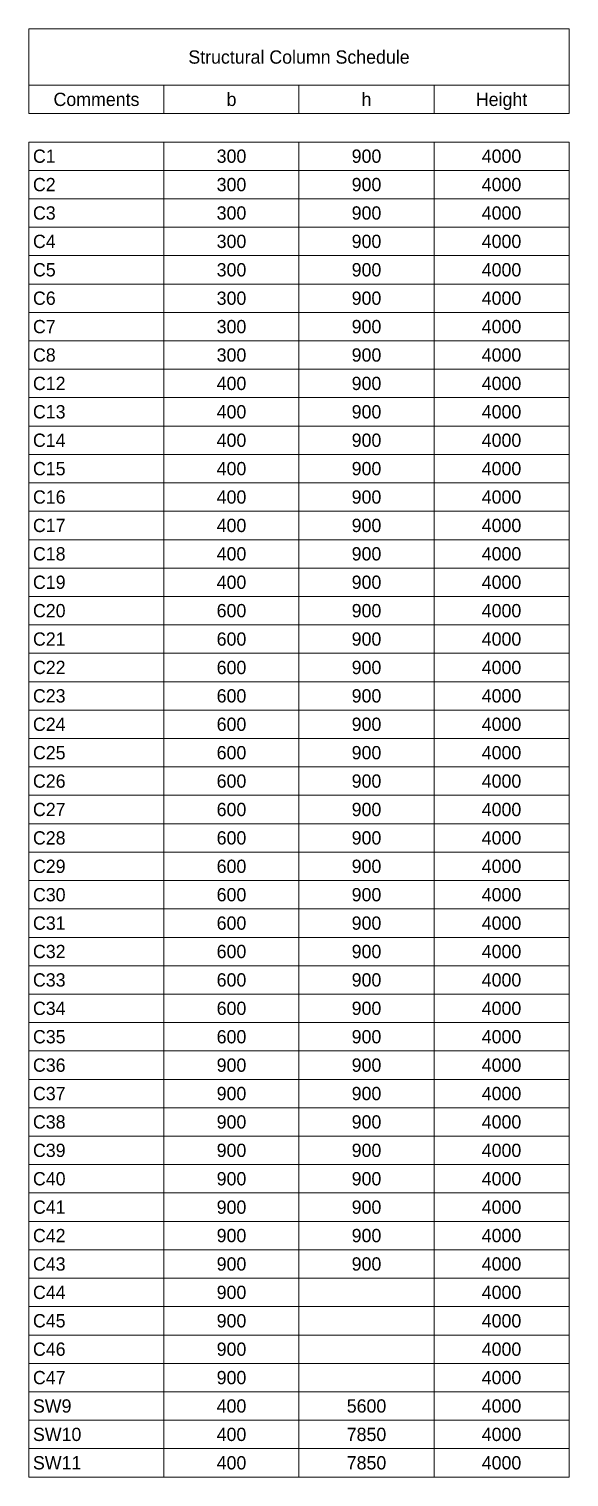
# Model space of a CAD drawing. Header units: millimetres. Extents: x -63539 to 256175, y -13917 to 28816.
# Drawn here: x -63539 to -53302, y -7327 to 20128 of the extents above; entities that cross this region are included whole.
import ezdxf

# ---------------------------------------------------------------- set-up
doc = ezdxf.new("R2010")
doc.units = ezdxf.units.MM
doc.layers.add('A-CUTOUT-THIN', color=151, linetype='Continuous', lineweight=9)
doc.layers.add('G-ANNO-SCHD', color=231, linetype='Continuous', lineweight=9)
doc.styles.add('JetBrains Mono_1', font='JetBrainsMono-VariableFont_wght.ttf', dxfattribs={"height": 2.5})

msp = doc.modelspace()

# ---------------------------------------------------------------- linework, layer by layer
at = {"layer": 'A-CUTOUT-THIN'}
for p, q in [((-63538.6, 20127.6), (-63538.6, 19061.3)), ((-53302.4, 20127.6), (-63538.6, 20127.6)), ((-53302.4, 19061.3), (-53302.4, 20127.6)), ((-63538.6, 19061.3), (-63538.6, 18522.8)), ((-63538.6, 19061.3), (-53302.4, 19061.3)), ((-60979.5, 19061.3), (-60979.5, 18522.8)), ((-58420.5, 19061.3), (-58420.5, 18522.8)), ((-55861.4, 19061.3), (-55861.4, 18522.8)), ((-53302.4, 19061.3), (-53302.4, 18522.8)), ((-60979.5, 18522.8), (-63538.6, 18522.8)), ((-58420.5, 18522.8), (-60979.5, 18522.8)), ((-55861.4, 18522.8), (-58420.5, 18522.8)), ((-53302.4, 18522.8), (-55861.4, 18522.8)), ((-60979.5, 17984.2), (-63538.6, 17984.2)), ((-63538.6, 17984.2), (-63538.6, 17445.7)), ((-58420.5, 17984.2), (-60979.5, 17984.2)), ((-60979.5, 17984.2), (-60979.5, 17445.7)), ((-55861.4, 17984.2), (-58420.5, 17984.2)), ((-58420.5, 17984.2), (-58420.5, 17445.7)), ((-53302.4, 17984.2), (-55861.4, 17984.2)), ((-55861.4, 17984.2), (-55861.4, 17445.7)), ((-53302.4, 17984.2), (-53302.4, 17445.7)), ((-60979.5, 17445.7), (-63538.6, 17445.7)), ((-63538.6, 17445.7), (-63538.6, 16907.2)), ((-58420.5, 17445.7), (-60979.5, 17445.7)), ((-60979.5, 17445.7), (-60979.5, 16907.2)), ((-55861.4, 17445.7), (-58420.5, 17445.7)), ((-58420.5, 17445.7), (-58420.5, 16907.2)), ((-53302.4, 17445.7), (-55861.4, 17445.7)), ((-55861.4, 17445.7), (-55861.4, 16907.2)), ((-53302.4, 17445.7), (-53302.4, 16907.2)), ((-60979.5, 16907.2), (-63538.6, 16907.2)), ((-63538.6, 16907.2), (-63538.6, 16368.6)), ((-58420.5, 16907.2), (-60979.5, 16907.2)), ((-60979.5, 16907.2), (-60979.5, 16368.6)), ((-55861.4, 16907.2), (-58420.5, 16907.2)), ((-58420.5, 16907.2), (-58420.5, 16368.6)), ((-53302.4, 16907.2), (-55861.4, 16907.2)), ((-55861.4, 16907.2), (-55861.4, 16368.6)), ((-53302.4, 16907.2), (-53302.4, 16368.6)), ((-60979.5, 16368.6), (-63538.6, 16368.6)), ((-63538.6, 16368.6), (-63538.6, 15830.1)), ((-58420.5, 16368.6), (-60979.5, 16368.6)), ((-60979.5, 16368.6), (-60979.5, 15830.1)), ((-55861.4, 16368.6), (-58420.5, 16368.6)), ((-58420.5, 16368.6), (-58420.5, 15830.1)), ((-53302.4, 16368.6), (-55861.4, 16368.6)), ((-55861.4, 16368.6), (-55861.4, 15830.1)), ((-53302.4, 16368.6), (-53302.4, 15830.1)), ((-60979.5, 15830.1), (-63538.6, 15830.1)), ((-63538.6, 15830.1), (-63538.6, 15291.5)), ((-58420.5, 15830.1), (-60979.5, 15830.1)), ((-60979.5, 15830.1), (-60979.5, 15291.5)), ((-55861.4, 15830.1), (-58420.5, 15830.1)), ((-58420.5, 15830.1), (-58420.5, 15291.5)), ((-53302.4, 15830.1), (-55861.4, 15830.1)), ((-55861.4, 15830.1), (-55861.4, 15291.5)), ((-53302.4, 15830.1), (-53302.4, 15291.5)), ((-60979.5, 15291.5), (-63538.6, 15291.5)), ((-63538.6, 15291.5), (-63538.6, 14753)), ((-58420.5, 15291.5), (-60979.5, 15291.5)), ((-60979.5, 15291.5), (-60979.5, 14753)), ((-55861.4, 15291.5), (-58420.5, 15291.5)), ((-58420.5, 15291.5), (-58420.5, 14753)), ((-53302.4, 15291.5), (-55861.4, 15291.5)), ((-55861.4, 15291.5), (-55861.4, 14753)), ((-53302.4, 15291.5), (-53302.4, 14753)), ((-60979.5, 14753), (-63538.6, 14753)), ((-63538.6, 14753), (-63538.6, 14214.5)), ((-58420.5, 14753), (-60979.5, 14753)), ((-60979.5, 14753), (-60979.5, 14214.5)), ((-55861.4, 14753), (-58420.5, 14753)), ((-58420.5, 14753), (-58420.5, 14214.5)), ((-53302.4, 14753), (-55861.4, 14753)), ((-55861.4, 14753), (-55861.4, 14214.5)), ((-53302.4, 14753), (-53302.4, 14214.5)), ((-60979.5, 14214.5), (-63538.6, 14214.5)), ((-63538.6, 14214.5), (-63538.6, 13675.9)), ((-58420.5, 14214.5), (-60979.5, 14214.5)), ((-60979.5, 14214.5), (-60979.5, 13675.9)), ((-55861.4, 14214.5), (-58420.5, 14214.5)), ((-58420.5, 14214.5), (-58420.5, 13675.9)), ((-53302.4, 14214.5), (-55861.4, 14214.5)), ((-55861.4, 14214.5), (-55861.4, 13675.9)), ((-53302.4, 14214.5), (-53302.4, 13675.9)), ((-60979.5, 13675.9), (-63538.6, 13675.9)), ((-63538.6, 13675.9), (-63538.6, 13137.4)), ((-58420.5, 13675.9), (-60979.5, 13675.9)), ((-60979.5, 13675.9), (-60979.5, 13137.4)), ((-55861.4, 13675.9), (-58420.5, 13675.9)), ((-58420.5, 13675.9), (-58420.5, 13137.4)), ((-53302.4, 13675.9), (-55861.4, 13675.9)), ((-55861.4, 13675.9), (-55861.4, 13137.4)), ((-53302.4, 13675.9), (-53302.4, 13137.4)), ((-60979.5, 13137.4), (-63538.6, 13137.4)), ((-63538.6, 13137.4), (-63538.6, 12598.8)), ((-58420.5, 13137.4), (-60979.5, 13137.4)), ((-60979.5, 13137.4), (-60979.5, 12598.8)), ((-55861.4, 13137.4), (-58420.5, 13137.4)), ((-58420.5, 13137.4), (-58420.5, 12598.8)), ((-53302.4, 13137.4), (-55861.4, 13137.4)), ((-55861.4, 13137.4), (-55861.4, 12598.8)), ((-53302.4, 13137.4), (-53302.4, 12598.8)), ((-60979.5, 12598.8), (-63538.6, 12598.8)), ((-63538.6, 12598.8), (-63538.6, 12060.3)), ((-58420.5, 12598.8), (-60979.5, 12598.8)), ((-60979.5, 12598.8), (-60979.5, 12060.3)), ((-55861.4, 12598.8), (-58420.5, 12598.8)), ((-58420.5, 12598.8), (-58420.5, 12060.3)), ((-53302.4, 12598.8), (-55861.4, 12598.8)), ((-55861.4, 12598.8), (-55861.4, 12060.3)), ((-53302.4, 12598.8), (-53302.4, 12060.3)), ((-60979.5, 12060.3), (-63538.6, 12060.3)), ((-63538.6, 12060.3), (-63538.6, 11521.8)), ((-58420.5, 12060.3), (-60979.5, 12060.3)), ((-60979.5, 12060.3), (-60979.5, 11521.8)), ((-55861.4, 12060.3), (-58420.5, 12060.3)), ((-58420.5, 12060.3), (-58420.5, 11521.8)), ((-53302.4, 12060.3), (-55861.4, 12060.3)), ((-55861.4, 12060.3), (-55861.4, 11521.8)), ((-53302.4, 12060.3), (-53302.4, 11521.8)), ((-60979.5, 11521.8), (-63538.6, 11521.8)), ((-63538.6, 11521.8), (-63538.6, 10983.2)), ((-58420.5, 11521.8), (-60979.5, 11521.8)), ((-60979.5, 11521.8), (-60979.5, 10983.2)), ((-55861.4, 11521.8), (-58420.5, 11521.8)), ((-58420.5, 11521.8), (-58420.5, 10983.2)), ((-53302.4, 11521.8), (-55861.4, 11521.8)), ((-55861.4, 11521.8), (-55861.4, 10983.2)), ((-53302.4, 11521.8), (-53302.4, 10983.2)), ((-60979.5, 10983.2), (-63538.6, 10983.2)), ((-63538.6, 10983.2), (-63538.6, 10444.7)), ((-58420.5, 10983.2), (-60979.5, 10983.2)), ((-60979.5, 10983.2), (-60979.5, 10444.7)), ((-55861.4, 10983.2), (-58420.5, 10983.2)), ((-58420.5, 10983.2), (-58420.5, 10444.7)), ((-53302.4, 10983.2), (-55861.4, 10983.2)), ((-55861.4, 10983.2), (-55861.4, 10444.7)), ((-53302.4, 10983.2), (-53302.4, 10444.7)), ((-60979.5, 10444.7), (-63538.6, 10444.7)), ((-63538.6, 10444.7), (-63538.6, 9906.1)), ((-58420.5, 10444.7), (-60979.5, 10444.7)), ((-60979.5, 10444.7), (-60979.5, 9906.1)), ((-55861.4, 10444.7), (-58420.5, 10444.7)), ((-58420.5, 10444.7), (-58420.5, 9906.1)), ((-53302.4, 10444.7), (-55861.4, 10444.7)), ((-55861.4, 10444.7), (-55861.4, 9906.1)), ((-53302.4, 10444.7), (-53302.4, 9906.1)), ((-60979.5, 9906.1), (-63538.6, 9906.1)), ((-63538.6, 9906.1), (-63538.6, 9367.6)), ((-58420.5, 9906.1), (-60979.5, 9906.1)), ((-60979.5, 9906.1), (-60979.5, 9367.6)), ((-55861.4, 9906.1), (-58420.5, 9906.1)), ((-58420.5, 9906.1), (-58420.5, 9367.6)), ((-53302.4, 9906.1), (-55861.4, 9906.1)), ((-55861.4, 9906.1), (-55861.4, 9367.6)), ((-53302.4, 9906.1), (-53302.4, 9367.6)), ((-60979.5, 9367.6), (-63538.6, 9367.6)), ((-63538.6, 9367.6), (-63538.6, 8829.1)), ((-58420.5, 9367.6), (-60979.5, 9367.6)), ((-60979.5, 9367.6), (-60979.5, 8829.1)), ((-55861.4, 9367.6), (-58420.5, 9367.6)), ((-58420.5, 9367.6), (-58420.5, 8829.1)), ((-53302.4, 9367.6), (-55861.4, 9367.6)), ((-55861.4, 9367.6), (-55861.4, 8829.1)), ((-53302.4, 9367.6), (-53302.4, 8829.1)), ((-60979.5, 8829.1), (-63538.6, 8829.1)), ((-63538.6, 8829.1), (-63538.6, 8290.5)), ((-58420.5, 8829.1), (-60979.5, 8829.1)), ((-60979.5, 8829.1), (-60979.5, 8290.5)), ((-55861.4, 8829.1), (-58420.5, 8829.1)), ((-58420.5, 8829.1), (-58420.5, 8290.5)), ((-53302.4, 8829.1), (-55861.4, 8829.1)), ((-55861.4, 8829.1), (-55861.4, 8290.5)), ((-53302.4, 8829.1), (-53302.4, 8290.5)), ((-60979.5, 8290.5), (-63538.6, 8290.5)), ((-63538.6, 8290.5), (-63538.6, 7752)), ((-58420.5, 8290.5), (-60979.5, 8290.5)), ((-60979.5, 8290.5), (-60979.5, 7752)), ((-55861.4, 8290.5), (-58420.5, 8290.5)), ((-58420.5, 8290.5), (-58420.5, 7752)), ((-53302.4, 8290.5), (-55861.4, 8290.5)), ((-55861.4, 8290.5), (-55861.4, 7752)), ((-53302.4, 8290.5), (-53302.4, 7752)), ((-60979.5, 7752), (-63538.6, 7752)), ((-63538.6, 7752), (-63538.6, 7213.4)), ((-58420.5, 7752), (-60979.5, 7752)), ((-60979.5, 7752), (-60979.5, 7213.4)), ((-55861.4, 7752), (-58420.5, 7752)), ((-58420.5, 7752), (-58420.5, 7213.4)), ((-53302.4, 7752), (-55861.4, 7752)), ((-55861.4, 7752), (-55861.4, 7213.4)), ((-53302.4, 7752), (-53302.4, 7213.4)), ((-60979.5, 7213.4), (-63538.6, 7213.4)), ((-63538.6, 7213.4), (-63538.6, 6674.9)), ((-58420.5, 7213.4), (-60979.5, 7213.4)), ((-60979.5, 7213.4), (-60979.5, 6674.9)), ((-55861.4, 7213.4), (-58420.5, 7213.4)), ((-58420.5, 7213.4), (-58420.5, 6674.9)), ((-53302.4, 7213.4), (-55861.4, 7213.4)), ((-55861.4, 7213.4), (-55861.4, 6674.9)), ((-53302.4, 7213.4), (-53302.4, 6674.9)), ((-60979.5, 6674.9), (-63538.6, 6674.9)), ((-63538.6, 6674.9), (-63538.6, 6136.4)), ((-58420.5, 6674.9), (-60979.5, 6674.9)), ((-60979.5, 6674.9), (-60979.5, 6136.4)), ((-55861.4, 6674.9), (-58420.5, 6674.9)), ((-58420.5, 6674.9), (-58420.5, 6136.4)), ((-53302.4, 6674.9), (-55861.4, 6674.9)), ((-55861.4, 6674.9), (-55861.4, 6136.4)), ((-53302.4, 6674.9), (-53302.4, 6136.4)), ((-60979.5, 6136.4), (-63538.6, 6136.4)), ((-63538.6, 6136.4), (-63538.6, 5597.8)), ((-58420.5, 6136.4), (-60979.5, 6136.4)), ((-60979.5, 6136.4), (-60979.5, 5597.8)), ((-55861.4, 6136.4), (-58420.5, 6136.4)), ((-58420.5, 6136.4), (-58420.5, 5597.8)), ((-53302.4, 6136.4), (-55861.4, 6136.4)), ((-55861.4, 6136.4), (-55861.4, 5597.8)), ((-53302.4, 6136.4), (-53302.4, 5597.8)), ((-60979.5, 5597.8), (-63538.6, 5597.8)), ((-63538.6, 5597.8), (-63538.6, 5059.3)), ((-58420.5, 5597.8), (-60979.5, 5597.8)), ((-60979.5, 5597.8), (-60979.5, 5059.3)), ((-55861.4, 5597.8), (-58420.5, 5597.8)), ((-58420.5, 5597.8), (-58420.5, 5059.3)), ((-53302.4, 5597.8), (-55861.4, 5597.8)), ((-55861.4, 5597.8), (-55861.4, 5059.3)), ((-53302.4, 5597.8), (-53302.4, 5059.3)), ((-60979.5, 5059.3), (-63538.6, 5059.3)), ((-63538.6, 5059.3), (-63538.6, 4520.7)), ((-58420.5, 5059.3), (-60979.5, 5059.3)), ((-60979.5, 5059.3), (-60979.5, 4520.7)), ((-55861.4, 5059.3), (-58420.5, 5059.3)), ((-58420.5, 5059.3), (-58420.5, 4520.7)), ((-53302.4, 5059.3), (-55861.4, 5059.3)), ((-55861.4, 5059.3), (-55861.4, 4520.7)), ((-53302.4, 5059.3), (-53302.4, 4520.7)), ((-60979.5, 4520.7), (-63538.6, 4520.7)), ((-63538.6, 4520.7), (-63538.6, 3982.2)), ((-58420.5, 4520.7), (-60979.5, 4520.7)), ((-60979.5, 4520.7), (-60979.5, 3982.2)), ((-55861.4, 4520.7), (-58420.5, 4520.7)), ((-58420.5, 4520.7), (-58420.5, 3982.2)), ((-53302.4, 4520.7), (-55861.4, 4520.7)), ((-55861.4, 4520.7), (-55861.4, 3982.2)), ((-53302.4, 4520.7), (-53302.4, 3982.2)), ((-60979.5, 3982.2), (-63538.6, 3982.2)), ((-63538.6, 3982.2), (-63538.6, 3443.7)), ((-58420.5, 3982.2), (-60979.5, 3982.2)), ((-60979.5, 3982.2), (-60979.5, 3443.7)), ((-55861.4, 3982.2), (-58420.5, 3982.2)), ((-58420.5, 3982.2), (-58420.5, 3443.7)), ((-53302.4, 3982.2), (-55861.4, 3982.2)), ((-55861.4, 3982.2), (-55861.4, 3443.7)), ((-53302.4, 3982.2), (-53302.4, 3443.7)), ((-60979.5, 3443.7), (-63538.6, 3443.7)), ((-63538.6, 3443.7), (-63538.6, 2905.1)), ((-58420.5, 3443.7), (-60979.5, 3443.7)), ((-60979.5, 3443.7), (-60979.5, 2905.1)), ((-55861.4, 3443.7), (-58420.5, 3443.7)), ((-58420.5, 3443.7), (-58420.5, 2905.1)), ((-53302.4, 3443.7), (-55861.4, 3443.7)), ((-55861.4, 3443.7), (-55861.4, 2905.1)), ((-53302.4, 3443.7), (-53302.4, 2905.1)), ((-60979.5, 2905.1), (-63538.6, 2905.1)), ((-63538.6, 2905.1), (-63538.6, 2366.6)), ((-58420.5, 2905.1), (-60979.5, 2905.1)), ((-60979.5, 2905.1), (-60979.5, 2366.6)), ((-55861.4, 2905.1), (-58420.5, 2905.1)), ((-58420.5, 2905.1), (-58420.5, 2366.6)), ((-53302.4, 2905.1), (-55861.4, 2905.1)), ((-55861.4, 2905.1), (-55861.4, 2366.6)), ((-53302.4, 2905.1), (-53302.4, 2366.6)), ((-60979.5, 2366.6), (-63538.6, 2366.6)), ((-63538.6, 2366.6), (-63538.6, 1828.1)), ((-58420.5, 2366.6), (-60979.5, 2366.6)), ((-60979.5, 2366.6), (-60979.5, 1828.1)), ((-55861.4, 2366.6), (-58420.5, 2366.6)), ((-58420.5, 2366.6), (-58420.5, 1828.1)), ((-53302.4, 2366.6), (-55861.4, 2366.6)), ((-55861.4, 2366.6), (-55861.4, 1828.1)), ((-53302.4, 2366.6), (-53302.4, 1828.1)), ((-60979.5, 1828.1), (-63538.6, 1828.1)), ((-63538.6, 1828.1), (-63538.6, 1289.5)), ((-58420.5, 1828.1), (-60979.5, 1828.1)), ((-60979.5, 1828.1), (-60979.5, 1289.5)), ((-55861.4, 1828.1), (-58420.5, 1828.1)), ((-58420.5, 1828.1), (-58420.5, 1289.5)), ((-53302.4, 1828.1), (-55861.4, 1828.1)), ((-55861.4, 1828.1), (-55861.4, 1289.5)), ((-53302.4, 1828.1), (-53302.4, 1289.5)), ((-60979.5, 1289.5), (-63538.6, 1289.5)), ((-63538.6, 1289.5), (-63538.6, 751)), ((-58420.5, 1289.5), (-60979.5, 1289.5)), ((-60979.5, 1289.5), (-60979.5, 751)), ((-55861.4, 1289.5), (-58420.5, 1289.5)), ((-58420.5, 1289.5), (-58420.5, 751)), ((-53302.4, 1289.5), (-55861.4, 1289.5)), ((-55861.4, 1289.5), (-55861.4, 751)), ((-53302.4, 1289.5), (-53302.4, 751)), ((-60979.5, 751), (-63538.6, 751)), ((-63538.6, 751), (-63538.6, 212.4)), ((-58420.5, 751), (-60979.5, 751)), ((-60979.5, 751), (-60979.5, 212.4)), ((-55861.4, 751), (-58420.5, 751)), ((-58420.5, 751), (-58420.5, 212.4)), ((-53302.4, 751), (-55861.4, 751)), ((-55861.4, 751), (-55861.4, 212.4)), ((-53302.4, 751), (-53302.4, 212.4)), ((-60979.5, 212.4), (-63538.6, 212.4)), ((-63538.6, 212.4), (-63538.6, -326.1)), ((-58420.5, 212.4), (-60979.5, 212.4)), ((-60979.5, 212.4), (-60979.5, -326.1)), ((-55861.4, 212.4), (-58420.5, 212.4)), ((-58420.5, 212.4), (-58420.5, -326.1)), ((-53302.4, 212.4), (-55861.4, 212.4)), ((-55861.4, 212.4), (-55861.4, -326.1)), ((-53302.4, 212.4), (-53302.4, -326.1)), ((-60979.5, -326.1), (-63538.6, -326.1)), ((-63538.6, -326.1), (-63538.6, -864.6)), ((-58420.5, -326.1), (-60979.5, -326.1)), ((-60979.5, -326.1), (-60979.5, -864.6)), ((-55861.4, -326.1), (-58420.5, -326.1)), ((-58420.5, -326.1), (-58420.5, -864.6)), ((-53302.4, -326.1), (-55861.4, -326.1)), ((-55861.4, -326.1), (-55861.4, -864.6)), ((-53302.4, -326.1), (-53302.4, -864.6)), ((-60979.5, -864.6), (-63538.6, -864.6)), ((-63538.6, -864.6), (-63538.6, -1403.2)), ((-58420.5, -864.6), (-60979.5, -864.6)), ((-60979.5, -864.6), (-60979.5, -1403.2)), ((-55861.4, -864.6), (-58420.5, -864.6)), ((-58420.5, -864.6), (-58420.5, -1403.2)), ((-53302.4, -864.6), (-55861.4, -864.6)), ((-55861.4, -864.6), (-55861.4, -1403.2)), ((-53302.4, -864.6), (-53302.4, -1403.2)), ((-60979.5, -1403.2), (-63538.6, -1403.2)), ((-63538.6, -1403.2), (-63538.6, -1941.7)), ((-58420.5, -1403.2), (-60979.5, -1403.2)), ((-60979.5, -1403.2), (-60979.5, -1941.7)), ((-55861.4, -1403.2), (-58420.5, -1403.2)), ((-58420.5, -1403.2), (-58420.5, -1941.7)), ((-53302.4, -1403.2), (-55861.4, -1403.2)), ((-55861.4, -1403.2), (-55861.4, -1941.7)), ((-53302.4, -1403.2), (-53302.4, -1941.7)), ((-60979.5, -1941.7), (-63538.6, -1941.7)), ((-63538.6, -1941.7), (-63538.6, -2480.3)), ((-58420.5, -1941.7), (-60979.5, -1941.7)), ((-60979.5, -1941.7), (-60979.5, -2480.3)), ((-55861.4, -1941.7), (-58420.5, -1941.7)), ((-58420.5, -1941.7), (-58420.5, -2480.3)), ((-53302.4, -1941.7), (-55861.4, -1941.7)), ((-55861.4, -1941.7), (-55861.4, -2480.3)), ((-53302.4, -1941.7), (-53302.4, -2480.3)), ((-60979.5, -2480.3), (-63538.6, -2480.3)), ((-63538.6, -2480.3), (-63538.6, -3018.8)), ((-58420.5, -2480.3), (-60979.5, -2480.3)), ((-60979.5, -2480.3), (-60979.5, -3018.8)), ((-55861.4, -2480.3), (-58420.5, -2480.3)), ((-58420.5, -2480.3), (-58420.5, -3018.8)), ((-53302.4, -2480.3), (-55861.4, -2480.3)), ((-55861.4, -2480.3), (-55861.4, -3018.8)), ((-53302.4, -2480.3), (-53302.4, -3018.8)), ((-60979.5, -3018.8), (-63538.6, -3018.8)), ((-63538.6, -3018.8), (-63538.6, -3557.3)), ((-58420.5, -3018.8), (-60979.5, -3018.8)), ((-60979.5, -3018.8), (-60979.5, -3557.3)), ((-55861.4, -3018.8), (-58420.5, -3018.8)), ((-58420.5, -3018.8), (-58420.5, -3557.3)), ((-53302.4, -3018.8), (-55861.4, -3018.8)), ((-55861.4, -3018.8), (-55861.4, -3557.3)), ((-53302.4, -3018.8), (-53302.4, -3557.3)), ((-60979.5, -3557.3), (-63538.6, -3557.3)), ((-63538.6, -3557.3), (-63538.6, -4095.9)), ((-58420.5, -3557.3), (-60979.5, -3557.3)), ((-60979.5, -3557.3), (-60979.5, -4095.9)), ((-55861.4, -3557.3), (-58420.5, -3557.3)), ((-58420.5, -3557.3), (-58420.5, -4095.9)), ((-53302.4, -3557.3), (-55861.4, -3557.3)), ((-55861.4, -3557.3), (-55861.4, -4095.9)), ((-53302.4, -3557.3), (-53302.4, -4095.9)), ((-60979.5, -4095.9), (-63538.6, -4095.9)), ((-63538.6, -4095.9), (-63538.6, -4634.4)), ((-58420.5, -4095.9), (-60979.5, -4095.9)), ((-60979.5, -4095.9), (-60979.5, -4634.4)), ((-55861.4, -4095.9), (-58420.5, -4095.9)), ((-58420.5, -4095.9), (-58420.5, -4634.4)), ((-53302.4, -4095.9), (-55861.4, -4095.9)), ((-55861.4, -4095.9), (-55861.4, -4634.4)), ((-53302.4, -4095.9), (-53302.4, -4634.4)), ((-60979.5, -4634.4), (-63538.6, -4634.4)), ((-63538.6, -4634.4), (-63538.6, -5173)), ((-58420.5, -4634.4), (-60979.5, -4634.4)), ((-60979.5, -4634.4), (-60979.5, -5173)), ((-55861.4, -4634.4), (-58420.5, -4634.4)), ((-58420.5, -4634.4), (-58420.5, -5173)), ((-53302.4, -4634.4), (-55861.4, -4634.4)), ((-55861.4, -4634.4), (-55861.4, -5173)), ((-53302.4, -4634.4), (-53302.4, -5173)), ((-60979.5, -5173), (-63538.6, -5173)), ((-63538.6, -5173), (-63538.6, -5711.5)), ((-58420.5, -5173), (-60979.5, -5173)), ((-60979.5, -5173), (-60979.5, -5711.5)), ((-55861.4, -5173), (-58420.5, -5173)), ((-58420.5, -5173), (-58420.5, -5711.5)), ((-53302.4, -5173), (-55861.4, -5173)), ((-55861.4, -5173), (-55861.4, -5711.5)), ((-53302.4, -5173), (-53302.4, -5711.5)), ((-60979.5, -5711.5), (-63538.6, -5711.5)), ((-63538.6, -5711.5), (-63538.6, -6250)), ((-58420.5, -5711.5), (-60979.5, -5711.5)), ((-60979.5, -5711.5), (-60979.5, -6250)), ((-55861.4, -5711.5), (-58420.5, -5711.5)), ((-58420.5, -5711.5), (-58420.5, -6250)), ((-53302.4, -5711.5), (-55861.4, -5711.5)), ((-55861.4, -5711.5), (-55861.4, -6250)), ((-53302.4, -5711.5), (-53302.4, -6250)), ((-60979.5, -6250), (-63538.6, -6250)), ((-63538.6, -6250), (-63538.6, -6788.6)), ((-58420.5, -6250), (-60979.5, -6250)), ((-60979.5, -6250), (-60979.5, -6788.6)), ((-55861.4, -6250), (-58420.5, -6250)), ((-58420.5, -6250), (-58420.5, -6788.6)), ((-53302.4, -6250), (-55861.4, -6250)), ((-55861.4, -6250), (-55861.4, -6788.6)), ((-53302.4, -6250), (-53302.4, -6788.6)), ((-60979.5, -6788.6), (-63538.6, -6788.6)), ((-63538.6, -6788.6), (-63538.6, -7327.1)), ((-58420.5, -6788.6), (-60979.5, -6788.6)), ((-60979.5, -6788.6), (-60979.5, -7327.1)), ((-55861.4, -6788.6), (-58420.5, -6788.6)), ((-58420.5, -6788.6), (-58420.5, -7327.1)), ((-53302.4, -6788.6), (-55861.4, -6788.6)), ((-55861.4, -6788.6), (-55861.4, -7327.1)), ((-53302.4, -6788.6), (-53302.4, -7327.1)), ((-60979.5, -7327.1), (-63538.6, -7327.1)), ((-58420.5, -7327.1), (-60979.5, -7327.1)), ((-55861.4, -7327.1), (-58420.5, -7327.1)), ((-53302.4, -7327.1), (-55861.4, -7327.1))]:
    msp.add_line(p, q, dxfattribs=at)

# ---------------------------------------------------------------- texts
at = {"layer": 'G-ANNO-SCHD', "line_spacing_factor": 1.102871, "style": 'JetBrains Mono_1'}
for s, insert, char_height, width, attachment_point in [('Structural Column Schedule', (-58420.5, 19721.3), 251.875, 6561.63, 2), ('Comments', (-62259.1, 18918.9), 251.88, 2018.963, 2), ('b', (-59700, 18918.9), 251.9, 252.37, 2), ('h', (-57141, 18918.9), 251.9, 252.37, 2), ('Height', (-54581.9, 18918.9), 251.88, 1514.222, 2), ('C1', (-63463, 17841.8), 251.88, 504.741, 1), ('300', (-59700, 17841.8), 251.88, 757.111, 2), ('900', (-57141, 17841.8), 251.88, 757.111, 2), ('4000', (-54581.9, 17841.8), 251.88, 1009.482, 2), ('C2', (-63463, 17303.3), 251.88, 504.741, 1), ('300', (-59700, 17303.3), 251.88, 757.111, 2), ('900', (-57141, 17303.3), 251.88, 757.111, 2), ('4000', (-54581.9, 17303.3), 251.88, 1009.482, 2), ('C3', (-63463, 16764.8), 251.88, 504.741, 1), ('300', (-59700, 16764.8), 251.88, 757.111, 2), ('900', (-57141, 16764.8), 251.88, 757.111, 2), ('4000', (-54581.9, 16764.8), 251.88, 1009.482, 2), ('C4', (-63463, 16226.2), 251.88, 504.741, 1), ('300', (-59700, 16226.2), 251.88, 757.111, 2), ('900', (-57141, 16226.2), 251.88, 757.111, 2), ('4000', (-54581.9, 16226.2), 251.88, 1009.482, 2), ('C5', (-63463, 15687.7), 251.88, 504.741, 1), ('300', (-59700, 15687.7), 251.88, 757.111, 2), ('900', (-57141, 15687.7), 251.88, 757.111, 2), ('4000', (-54581.9, 15687.7), 251.88, 1009.482, 2), ('C6', (-63463, 15149.1), 251.88, 504.741, 1), ('300', (-59700, 15149.1), 251.88, 757.111, 2), ('900', (-57141, 15149.1), 251.88, 757.111, 2), ('4000', (-54581.9, 15149.1), 251.88, 1009.482, 2), ('C7', (-63463, 14610.6), 251.88, 504.741, 1), ('300', (-59700, 14610.6), 251.88, 757.111, 2), ('900', (-57141, 14610.6), 251.88, 757.111, 2), ('4000', (-54581.9, 14610.6), 251.88, 1009.482, 2), ('C8', (-63463, 14072.1), 251.88, 504.741, 1), ('300', (-59700, 14072.1), 251.88, 757.111, 2), ('900', (-57141, 14072.1), 251.88, 757.111, 2), ('4000', (-54581.9, 14072.1), 251.88, 1009.482, 2), ('C12', (-63463, 13533.5), 251.88, 757.111, 1), ('400', (-59700, 13533.5), 251.88, 757.111, 2), ('900', (-57141, 13533.5), 251.88, 757.111, 2), ('4000', (-54581.9, 13533.5), 251.88, 1009.482, 2), ('C13', (-63463, 12995), 251.88, 757.111, 1), ('400', (-59700, 12995), 251.88, 757.111, 2), ('900', (-57141, 12995), 251.88, 757.111, 2), ('4000', (-54581.9, 12995), 251.88, 1009.482, 2), ('C14', (-63463, 12456.4), 251.88, 757.111, 1), ('400', (-59700, 12456.4), 251.88, 757.111, 2), ('900', (-57141, 12456.4), 251.88, 757.111, 2), ('4000', (-54581.9, 12456.4), 251.88, 1009.482, 2), ('C15', (-63463, 11917.9), 251.88, 757.111, 1), ('400', (-59700, 11917.9), 251.88, 757.111, 2), ('900', (-57141, 11917.9), 251.88, 757.111, 2), ('4000', (-54581.9, 11917.9), 251.88, 1009.482, 2), ('C16', (-63463, 11379.4), 251.88, 757.111, 1), ('400', (-59700, 11379.4), 251.88, 757.111, 2), ('900', (-57141, 11379.4), 251.88, 757.111, 2), ('4000', (-54581.9, 11379.4), 251.88, 1009.482, 2), ('C17', (-63463, 10840.8), 251.88, 757.111, 1), ('400', (-59700, 10840.8), 251.88, 757.111, 2), ('900', (-57141, 10840.8), 251.88, 757.111, 2), ('4000', (-54581.9, 10840.8), 251.88, 1009.482, 2), ('C18', (-63463, 10302.3), 251.88, 757.111, 1), ('400', (-59700, 10302.3), 251.88, 757.111, 2), ('900', (-57141, 10302.3), 251.88, 757.111, 2), ('4000', (-54581.9, 10302.3), 251.88, 1009.482, 2), ('C19', (-63463, 9763.7), 251.88, 757.111, 1), ('400', (-59700, 9763.7), 251.88, 757.111, 2), ('900', (-57141, 9763.7), 251.88, 757.111, 2), ('4000', (-54581.9, 9763.7), 251.88, 1009.482, 2), ('C20', (-63463, 9225.2), 251.88, 757.111, 1), ('600', (-59700, 9225.2), 251.88, 757.111, 2), ('900', (-57141, 9225.2), 251.88, 757.111, 2), ('4000', (-54581.9, 9225.2), 251.88, 1009.482, 2), ('C21', (-63463, 8686.7), 251.88, 757.111, 1), ('600', (-59700, 8686.7), 251.88, 757.111, 2), ('900', (-57141, 8686.7), 251.88, 757.111, 2), ('4000', (-54581.9, 8686.7), 251.88, 1009.482, 2), ('C22', (-63463, 8148.1), 251.88, 757.111, 1), ('600', (-59700, 8148.1), 251.88, 757.111, 2), ('900', (-57141, 8148.1), 251.88, 757.111, 2), ('4000', (-54581.9, 8148.1), 251.88, 1009.482, 2), ('C23', (-63463, 7609.6), 251.88, 757.111, 1), ('600', (-59700, 7609.6), 251.88, 757.111, 2), ('900', (-57141, 7609.6), 251.88, 757.111, 2), ('4000', (-54581.9, 7609.6), 251.88, 1009.482, 2), ('C24', (-63463, 7071), 251.88, 757.111, 1), ('600', (-59700, 7071), 251.88, 757.111, 2), ('900', (-57141, 7071), 251.88, 757.111, 2), ('4000', (-54581.9, 7071), 251.88, 1009.482, 2), ('C25', (-63463, 6532.5), 251.88, 757.111, 1), ('600', (-59700, 6532.5), 251.88, 757.111, 2), ('900', (-57141, 6532.5), 251.88, 757.111, 2), ('4000', (-54581.9, 6532.5), 251.88, 1009.482, 2), ('C26', (-63463, 5994), 251.88, 757.111, 1), ('600', (-59700, 5994), 251.88, 757.111, 2), ('900', (-57141, 5994), 251.88, 757.111, 2), ('4000', (-54581.9, 5994), 251.88, 1009.482, 2), ('C27', (-63463, 5455.4), 251.88, 757.111, 1), ('600', (-59700, 5455.4), 251.88, 757.111, 2), ('900', (-57141, 5455.4), 251.88, 757.111, 2), ('4000', (-54581.9, 5455.4), 251.88, 1009.482, 2), ('C28', (-63463, 4916.9), 251.88, 757.111, 1), ('600', (-59700, 4916.9), 251.88, 757.111, 2), ('900', (-57141, 4916.9), 251.88, 757.111, 2), ('4000', (-54581.9, 4916.9), 251.88, 1009.482, 2), ('C29', (-63463, 4378.4), 251.88, 757.111, 1), ('600', (-59700, 4378.4), 251.88, 757.111, 2), ('900', (-57141, 4378.4), 251.88, 757.111, 2), ('4000', (-54581.9, 4378.4), 251.88, 1009.482, 2), ('C30', (-63463, 3839.8), 251.88, 757.111, 1), ('600', (-59700, 3839.8), 251.88, 757.111, 2), ('900', (-57141, 3839.8), 251.88, 757.111, 2), ('4000', (-54581.9, 3839.8), 251.88, 1009.482, 2), ('C31', (-63463, 3301.3), 251.88, 757.111, 1), ('600', (-59700, 3301.3), 251.88, 757.111, 2), ('900', (-57141, 3301.3), 251.88, 757.111, 2), ('4000', (-54581.9, 3301.3), 251.88, 1009.482, 2), ('C32', (-63463, 2762.7), 251.88, 757.111, 1), ('600', (-59700, 2762.7), 251.88, 757.111, 2), ('900', (-57141, 2762.7), 251.88, 757.111, 2), ('4000', (-54581.9, 2762.7), 251.88, 1009.482, 2), ('C33', (-63463, 2224.2), 251.88, 757.111, 1), ('600', (-59700, 2224.2), 251.88, 757.111, 2), ('900', (-57141, 2224.2), 251.88, 757.111, 2), ('4000', (-54581.9, 2224.2), 251.88, 1009.482, 2), ('C34', (-63463, 1685.7), 251.88, 757.111, 1), ('600', (-59700, 1685.7), 251.88, 757.111, 2), ('900', (-57141, 1685.7), 251.88, 757.111, 2), ('4000', (-54581.9, 1685.7), 251.88, 1009.482, 2), ('C35', (-63463, 1147.1), 251.88, 757.111, 1), ('600', (-59700, 1147.1), 251.88, 757.111, 2), ('900', (-57141, 1147.1), 251.88, 757.111, 2), ('4000', (-54581.9, 1147.1), 251.88, 1009.482, 2), ('C36', (-63463, 608.6), 251.88, 757.111, 1), ('900', (-59700, 608.6), 251.88, 757.111, 2), ('900', (-57141, 608.6), 251.88, 757.111, 2), ('4000', (-54581.9, 608.6), 251.88, 1009.482, 2), ('C37', (-63463, 70), 251.88, 757.111, 1), ('900', (-59700, 70), 251.88, 757.111, 2), ('900', (-57141, 70), 251.88, 757.111, 2), ('4000', (-54581.9, 70), 251.88, 1009.482, 2), ('C38', (-63463, -468.5), 251.88, 757.111, 1), ('900', (-59700, -468.5), 251.88, 757.111, 2), ('900', (-57141, -468.5), 251.88, 757.111, 2), ('4000', (-54581.9, -468.5), 251.88, 1009.482, 2), ('C39', (-63463, -1007), 251.88, 757.111, 1), ('900', (-59700, -1007), 251.88, 757.111, 2), ('900', (-57141, -1007), 251.88, 757.111, 2), ('4000', (-54581.9, -1007), 251.88, 1009.482, 2), ('C40', (-63463, -1545.6), 251.88, 757.111, 1), ('900', (-59700, -1545.6), 251.88, 757.111, 2), ('900', (-57141, -1545.6), 251.88, 757.111, 2), ('4000', (-54581.9, -1545.6), 251.88, 1009.482, 2), ('C41', (-63463, -2084.1), 251.88, 757.111, 1), ('900', (-59700, -2084.1), 251.88, 757.111, 2), ('900', (-57141, -2084.1), 251.88, 757.111, 2), ('4000', (-54581.9, -2084.1), 251.88, 1009.482, 2), ('C42', (-63463, -2622.7), 251.88, 757.111, 1), ('900', (-59700, -2622.7), 251.88, 757.111, 2), ('900', (-57141, -2622.7), 251.88, 757.111, 2), ('4000', (-54581.9, -2622.7), 251.88, 1009.482, 2), ('C43', (-63463, -3161.2), 251.88, 757.111, 1), ('900', (-59700, -3161.2), 251.88, 757.111, 2), ('900', (-57141, -3161.2), 251.88, 757.111, 2), ('4000', (-54581.9, -3161.2), 251.88, 1009.482, 2), ('C44', (-63463, -3699.7), 251.88, 757.111, 1), ('900', (-59700, -3699.7), 251.88, 757.111, 2), ('4000', (-54581.9, -3699.7), 251.88, 1009.482, 2), ('C45', (-63463, -4238.3), 251.88, 757.111, 1), ('900', (-59700, -4238.3), 251.88, 757.111, 2), ('4000', (-54581.9, -4238.3), 251.88, 1009.482, 2), ('C46', (-63463, -4776.8), 251.88, 757.111, 1), ('900', (-59700, -4776.8), 251.88, 757.111, 2), ('4000', (-54581.9, -4776.8), 251.88, 1009.482, 2), ('C47', (-63463, -5315.4), 251.88, 757.111, 1), ('900', (-59700, -5315.4), 251.88, 757.111, 2), ('4000', (-54581.9, -5315.4), 251.88, 1009.482, 2), ('SW9', (-63463, -5853.9), 251.88, 757.111, 1), ('400', (-59700, -5853.9), 251.88, 757.111, 2), ('5600', (-57141, -5853.9), 251.88, 1009.482, 2), ('4000', (-54581.9, -5853.9), 251.88, 1009.482, 2), ('SW10', (-63463, -6392.4), 251.88, 1009.482, 1), ('400', (-59700, -6392.4), 251.88, 757.111, 2), ('7850', (-57141, -6392.4), 251.88, 1009.482, 2), ('4000', (-54581.9, -6392.4), 251.88, 1009.482, 2), ('SW11', (-63463, -6931), 251.88, 1009.482, 1), ('400', (-59700, -6931), 251.88, 757.111, 2), ('7850', (-57141, -6931), 251.88, 1009.482, 2), ('4000', (-54581.9, -6931), 251.88, 1009.482, 2)]:
    msp.add_mtext(s, dxfattribs=dict(at, insert=insert, char_height=char_height, width=width, attachment_point=attachment_point))

doc.saveas('drawing.dxf')
